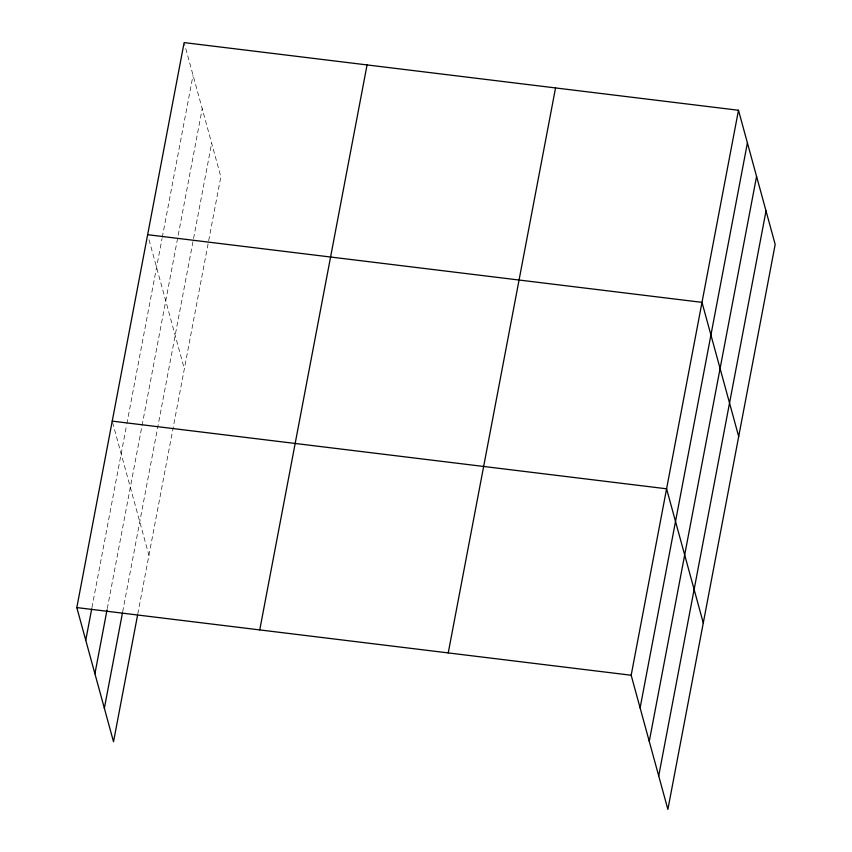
<?xml version="1.0" encoding="UTF-8"?>
<svg xmlns="http://www.w3.org/2000/svg" width="852" height="852" viewBox="0 0 852 852"><rect width="100%" height="100%" fill="white"/><g stroke="black" fill="none" stroke-linecap="round" stroke-linejoin="round"><path stroke-width="0.64" stroke-dasharray="4.26 3.19" d="M91.941 607.636L126.607 425.105M126.852 423.795L162.029 238.592M162.285 237.293L193.053 75.253M107.299 608.541L202.222 108.747M122.677 611.757L211.658 143.264M137.79 613.972L220.828 176.758L184.469 43.857M149.015 239.721L184.341 368.852M112.57 422.39L148.93 555.302"/><path stroke-width="1.28" d="M137.545 615.272L113.518 741.741L76.818 607.582L184.128 42.6L738.482 110.259L775.182 244.417L667.872 809.4L631.172 675.242L738.482 110.259M85.754 640.235L91.696 608.935M94.913 673.73L107.043 609.84M104.359 708.246L122.432 613.067M259.753 629.905L367.063 64.922M448.237 652.909L555.547 87.926M640.108 707.884L747.406 142.912M649.267 741.389L756.576 176.407M658.713 775.906L766.023 210.923M147.641 234.694L701.995 302.353L738.695 436.512M112.23 421.133L666.583 488.792L703.283 622.961M76.818 607.582L631.172 675.242"/></g></svg>
